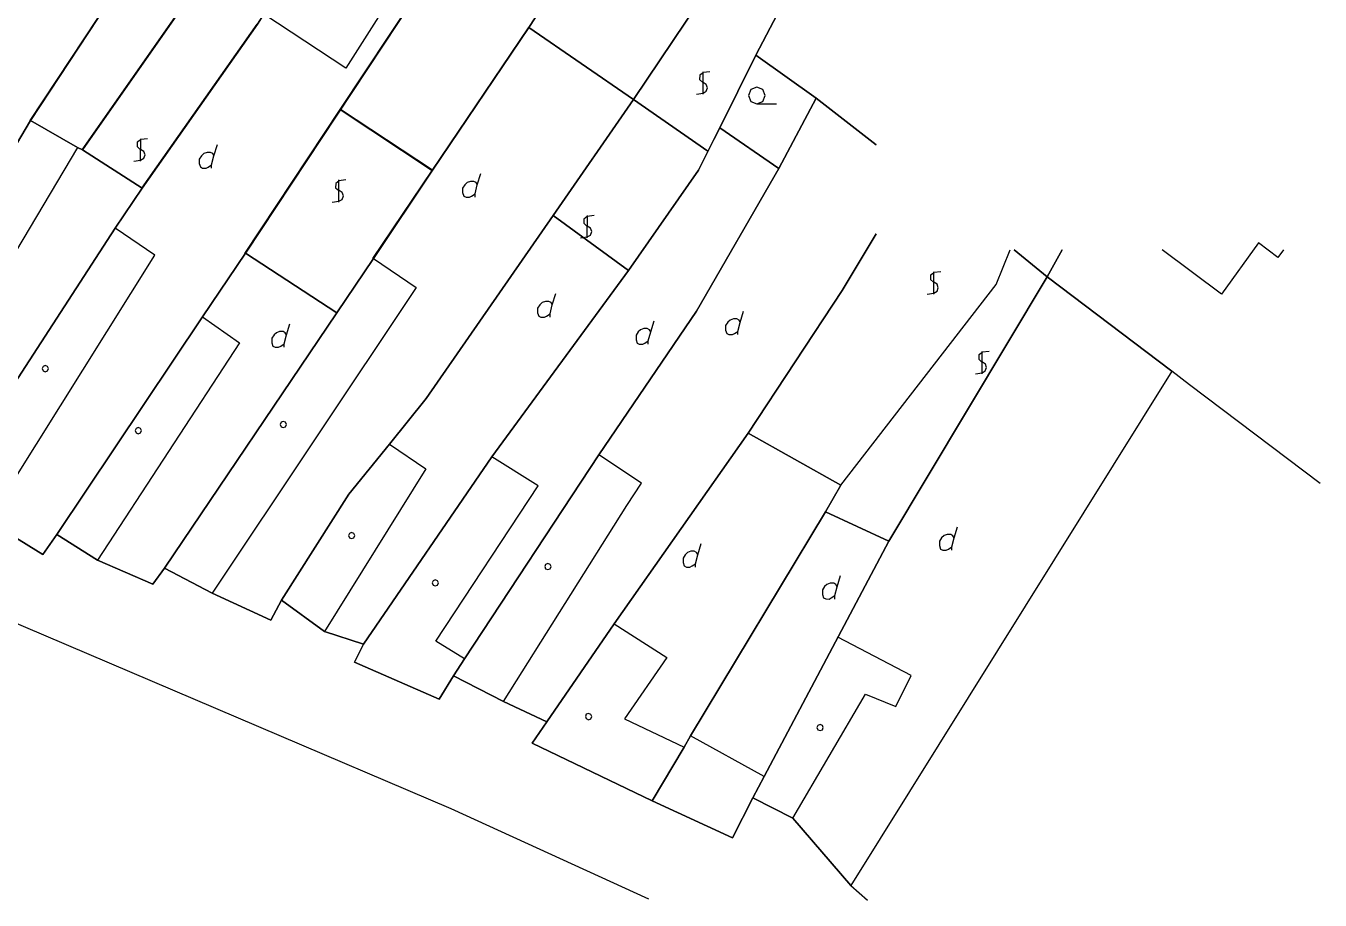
# Model space of a CAD drawing. Header units: millimetres. Extents: x 465413 to 906494, y 3230838 to 3487418.
# Drawn here: x 567828 to 712308, y 3230838 to 3328477 of the extents above; entities that cross this region are included whole.
import ezdxf

# ---------------------------------------------------------------- set-up
doc = ezdxf.new("R2010")
doc.units = ezdxf.units.MM
doc.header["$LTSCALE"] = 500
doc.layers.add('P', color=250, linetype='Continuous')

msp = doc.modelspace()

# ---------------------------------------------------------------- linework, layer by layer
at = {"layer": 'P', "color": 2, "linetype": 'Continuous'}
for p, q in [((568313, 3317909), (594157, 3357145)), ((594157, 3357145), (568313, 3317909)), ((574113, 3314642), (604084, 3357470)), ((604084, 3357470), (574113, 3314642)), ((574113, 3314642), (604084, 3357470)), ((604084, 3357470), (574113, 3314642)), ((602911, 3319123), (612719, 3333950)), ((612719, 3333950), (602911, 3319123)), ((580760, 3310353), (593658, 3328665)), ((593658, 3328665), (580760, 3310353)), ((623934, 3328269), (613195, 3312336)), ((613195, 3312336), (623934, 3328269)), ((592283, 3303060), (602911, 3319123)), ((602911, 3319123), (592283, 3303060)), ((613195, 3312336), (602911, 3319123)), ((602911, 3319123), (613195, 3312336)), ((613195, 3312336), (606577, 3302495)), ((606577, 3302495), (613195, 3312336))]:
    msp.add_line(p, q, dxfattribs=at)
at = {"layer": 'P', "color": 252, "linetype": 'Continuous'}
for points in [[(670898, 3372238), (668164, 3368088), (662061, 3359608), (651706, 3344166), (635676, 3320261), (623984, 3328293), (642133, 3356079), (667895, 3393177), (679099, 3384142), (675711, 3379540)], [(604116, 3357483), (574143, 3314633), (573586, 3314896), (568350, 3317914), (594176, 3357152), (604101, 3371963), (610524, 3367935), (611526, 3367186), (604747, 3357108), (604116, 3357483)], [(558384, 3324953), (562920, 3332546), (582035, 3364553), (594176, 3357152), (568350, 3317914), (561696, 3306700), (557258, 3308971), (554383, 3306861), (549463, 3309878), (558384, 3324953)], [(642133, 3356079), (623984, 3328293), (613236, 3312351), (602953, 3319149), (612748, 3333960), (631979, 3362486), (642133, 3356079)], [(602111, 3340760), (598386, 3335527), (594380, 3329793), (593687, 3328660), (580807, 3310363), (574143, 3314633), (604116, 3357483), (604747, 3357108), (610463, 3353083), (602111, 3340760)], [(662764, 3315203), (656037, 3320419), (649320, 3325192), (653653, 3333550), (658241, 3340268), (662904, 3346687)], [(658241, 3340268), (653653, 3333550), (649320, 3325192), (645285, 3317095), (643971, 3314476), (635676, 3320261), (651706, 3344166), (658241, 3340268)], [(569713, 3269445), (563606, 3273211), (558631, 3276358), (577792, 3305890), (580807, 3310363), (593687, 3328660), (594380, 3329793), (598386, 3335527), (602111, 3340760), (612748, 3333960), (592334, 3303075), (587559, 3295985), (571286, 3271690), (569713, 3269445)], [(606625, 3302514), (613236, 3312351), (623984, 3328293), (635676, 3320261), (626708, 3307307), (612498, 3286875), (608420, 3281774), (603893, 3276172), (596362, 3264347), (595162, 3262100), (588623, 3265124), (583312, 3267900), (602543, 3296426), (606625, 3302514)], [(649320, 3325192), (656037, 3320419), (651892, 3312563), (645285, 3317095), (649320, 3325192)], [(643431, 3323244), (643057, 3322966), (643037, 3322483), (643389, 3322165)], [(643421, 3320862), (643431, 3323337)], [(644175, 3323334), (643431, 3323263)], [(643421, 3320955), (643776, 3321177), (643926, 3321567), (643779, 3321940), (643426, 3322165)], [(650343, 3320684), (650086, 3321355), (649417, 3321637), (648764, 3321361), (648501, 3320692), (648759, 3320039), (649409, 3319776), (650080, 3320034), (650343, 3320684)], [(662764, 3305236), (658945, 3298930), (648457, 3282986), (633499, 3261700), (625972, 3250732), (621161, 3253004), (615571, 3255893), (616807, 3257768), (631772, 3280561), (642707, 3296614), (651892, 3312563), (656037, 3320419), (662764, 3315203)], [(643971, 3314476), (642902, 3312359), (635095, 3301150), (626708, 3307307), (635676, 3320261), (643971, 3314476)], [(642676, 3320865), (643421, 3320955)], [(613236, 3312351), (606625, 3302514), (602543, 3296426), (592334, 3303075), (602953, 3319149), (613236, 3312351)], [(649409, 3319776), (651605, 3319767)], [(568350, 3317914), (573586, 3314896), (574143, 3314633), (580807, 3310363), (577792, 3305890), (558631, 3276358), (557864, 3275356), (552203, 3279139), (555539, 3284746), (559118, 3290594), (553826, 3293742), (561696, 3306700), (568350, 3317914)], [(580633, 3313378), (580643, 3315872)], [(581388, 3315869), (580643, 3315779)], [(645285, 3317095), (651892, 3312563), (642707, 3296614), (631772, 3280561), (616807, 3257768), (615571, 3255893), (613978, 3253275), (604504, 3257428), (605517, 3259433), (619841, 3280349), (635095, 3301150), (642902, 3312359), (645285, 3317095)], [(580643, 3315760), (580269, 3315483), (580249, 3314999), (580582, 3314681)], [(580633, 3313471), (580988, 3313693), (581138, 3314083), (580991, 3314456), (580638, 3314681)], [(588824, 3313959), (589202, 3315223)], [(579888, 3313381), (580633, 3313471)], [(588558, 3312583), (588560, 3312973), (588824, 3313959), (588695, 3314220), (588435, 3314333), (588063, 3314334), (587690, 3314224), (587428, 3313964), (587185, 3313593), (587183, 3313091), (587312, 3312718), (587553, 3312587), (587944, 3312585), (588186, 3312714), (588560, 3312973)], [(618217, 3310729), (618613, 3311975)], [(602790, 3311165), (602416, 3310888), (602396, 3310404), (602748, 3310086)], [(602761, 3308783), (602772, 3311277)], [(602762, 3308895), (603135, 3309098), (603285, 3309488), (603138, 3309861), (602785, 3310086)], [(603553, 3311274), (602771, 3311184)], [(617969, 3309353), (617971, 3309725), (618217, 3310729), (618087, 3310972), (617846, 3311103), (617474, 3311105), (617101, 3310976), (616839, 3310735), (616577, 3310364), (616575, 3309861), (616704, 3309470), (616964, 3309357), (617336, 3309356), (617579, 3309467), (617971, 3309725)], [(602036, 3308786), (602762, 3308895)], [(601149, 3260829), (596362, 3264347), (603893, 3276172), (608420, 3281774), (612498, 3286875), (626708, 3307307), (635095, 3301150), (619841, 3280349), (605517, 3259433), (601149, 3260829)], [(630504, 3307180), (630131, 3306902), (630110, 3306437), (630444, 3306101)], [(630494, 3304798), (630505, 3307292)], [(631249, 3307288), (630504, 3307199)], [(630495, 3304909), (630849, 3305113), (631000, 3305503), (630852, 3305894), (630500, 3306100)], [(629750, 3304801), (630495, 3304909)], [(658800, 3277192), (648457, 3282986), (658945, 3298930), (662764, 3305236)], [(583312, 3267900), (582002, 3266137), (575834, 3268806), (571286, 3271690), (587559, 3295985), (592334, 3303075), (602543, 3296426), (583312, 3267900)], [(678140, 3303465), (681825, 3300454), (664153, 3270935), (657094, 3274203), (658800, 3277192), (676126, 3299603)], [(676126, 3299603), (677710, 3303465)], [(683514, 3303465), (681825, 3300454), (678140, 3303465)], [(712308, 3277363), (697743, 3288403), (695758, 3289919), (681825, 3300454), (683514, 3303465)], [(708226, 3303465), (707592, 3302600), (705421, 3304228), (701284, 3298513), (694683, 3303465)], [(653454, 3240010), (648978, 3242281), (650235, 3244639), (664153, 3270935), (681825, 3300454), (695758, 3289919), (659918, 3232483), (653454, 3240010)], [(669208, 3300897), (668816, 3300620), (668796, 3300155), (669148, 3299837)], [(669180, 3298515), (669190, 3301009)], [(669953, 3301006), (669190, 3300916)], [(626592, 3297313), (626970, 3298577)], [(668454, 3298518), (669180, 3298627)], [(669180, 3298627), (669553, 3298830), (669685, 3299220), (669556, 3299612), (669204, 3299836)], [(626345, 3295937), (626346, 3296328), (626592, 3297313), (626463, 3297575), (626222, 3297706), (625831, 3297707), (625477, 3297579), (625215, 3297319), (624953, 3296948), (624951, 3296446), (625080, 3296073), (625321, 3295941), (625712, 3295940), (625954, 3296069), (626346, 3296328)], [(647311, 3293990), (647313, 3294362), (647578, 3295366), (647448, 3295608), (647207, 3295740), (646816, 3295741), (646462, 3295612), (646182, 3295372), (645938, 3295000), (645936, 3294498), (646065, 3294125), (646306, 3293994), (646697, 3293992), (646940, 3294122), (647313, 3294362)], [(647578, 3295366), (647955, 3296611)], [(596665, 3292579), (596666, 3292952), (596912, 3293955), (596783, 3294198), (596541, 3294329), (596151, 3294331), (595796, 3294202), (595535, 3293961), (595273, 3293590), (595271, 3293088), (595399, 3292696), (595660, 3292583), (596032, 3292582), (596274, 3292693), (596666, 3292952)], [(596912, 3293955), (597308, 3295201)], [(637313, 3292914), (637314, 3293286), (637579, 3294290), (637450, 3294533), (637190, 3294664), (636818, 3294666), (636445, 3294537), (636183, 3294296), (635940, 3293925), (635938, 3293422), (636066, 3293031), (636308, 3292918), (636699, 3292917), (636941, 3293027), (637314, 3293286)], [(637579, 3294290), (637956, 3295536)], [(674606, 3292016), (674214, 3291739), (674193, 3291255), (674546, 3290937)], [(674578, 3289615), (674588, 3292109)], [(675351, 3292106), (674587, 3292035)], [(570338, 3290194), (570228, 3290436), (569986, 3290530), (569744, 3290438), (569631, 3290197), (569742, 3289936), (569983, 3289842), (570226, 3289934), (570338, 3290194)], [(674578, 3289727), (674932, 3289949), (675083, 3290339), (674936, 3290712), (674602, 3290937)], [(673833, 3289618), (674578, 3289727)], [(596908, 3283961), (596798, 3284204), (596556, 3284298), (596314, 3284206), (596201, 3283964), (596312, 3283703), (596553, 3283609), (596795, 3283701), (596908, 3283961)], [(580732, 3283284), (580622, 3283526), (580380, 3283620), (580138, 3283528), (580025, 3283286), (580136, 3283025), (580377, 3282931), (580619, 3283023), (580732, 3283284)], [(658800, 3277192), (657094, 3274203), (642009, 3249177), (641315, 3247914), (637735, 3241936), (624343, 3248375), (625972, 3250732), (633499, 3261700), (648457, 3282986), (658800, 3277192)], [(664153, 3270935), (650235, 3244639), (648978, 3242281), (646708, 3237786), (637735, 3241936), (641315, 3247914), (642009, 3249177), (657094, 3274203), (664153, 3270935)], [(563606, 3273211), (569713, 3269445), (571286, 3271690), (575834, 3268806), (582002, 3266137), (583312, 3267900), (588623, 3265124), (595162, 3262100), (596362, 3264347), (601149, 3260829), (605517, 3259433), (604504, 3257428), (613978, 3253275), (615571, 3255893), (621161, 3253004), (625972, 3250732), (624343, 3248375), (637735, 3241936), (646708, 3237786), (648978, 3242281), (653454, 3240010), (659918, 3232483), (661773, 3230838)], [(671450, 3271296), (671827, 3272542)], [(604543, 3271553), (604433, 3271796), (604191, 3271908), (603949, 3271798), (603836, 3271556), (603947, 3271314), (604188, 3271220), (604431, 3271312), (604543, 3271553)], [(671184, 3269920), (671185, 3270292), (671450, 3271296), (671320, 3271539), (671079, 3271670), (670688, 3271672), (670334, 3271543), (670054, 3271302), (669810, 3270931), (669808, 3270428), (669937, 3270037), (670179, 3269924), (670569, 3269923), (670812, 3270033), (671185, 3270292)], [(642589, 3268028), (642590, 3268400), (642837, 3269404), (642707, 3269665), (642447, 3269797), (642075, 3269798), (641702, 3269669), (641441, 3269410), (641197, 3269039), (641195, 3268536), (641324, 3268163), (641584, 3268032), (641956, 3268031), (642199, 3268160), (642590, 3268400)], [(642837, 3269404), (643214, 3270650)], [(637374, 3230939), (615305, 3241042), (550856, 3268518)], [(626453, 3268094), (626343, 3268337), (626101, 3268449), (625840, 3268339), (625746, 3268097), (625838, 3267855), (626098, 3267761), (626341, 3267853), (626453, 3268094)], [(658381, 3265841), (658758, 3267087)], [(613883, 3266266), (613791, 3266509), (613531, 3266622), (613289, 3266511), (613176, 3266269), (613287, 3266027), (613528, 3265933), (613789, 3266025), (613883, 3266266)], [(658133, 3264465), (658135, 3264856), (658381, 3265841), (658252, 3266102), (658010, 3266234), (657619, 3266235), (657247, 3266106), (656985, 3265847), (656742, 3265476), (656739, 3264973), (656868, 3264600), (657128, 3264469), (657500, 3264468), (657743, 3264597), (658135, 3264856)], [(631000, 3251344), (630889, 3251587), (630648, 3251681), (630387, 3251589), (630293, 3251347), (630385, 3251105), (630645, 3250992), (630887, 3251103), (631000, 3251344)], [(656846, 3250121), (656754, 3250345), (656494, 3250457), (656251, 3250347), (656139, 3250124), (656249, 3249863), (656491, 3249769), (656752, 3249861), (656846, 3250121)]]:
    msp.add_lwpolyline(points, dxfattribs=at)
at = {"layer": 'P', "color": 2, "linetype": 'Continuous', "flags": 128}
msp.add_lwpolyline([(642115, 3356058), (623934, 3328269), (613195, 3312336), (602911, 3319123), (612719, 3333950), (631959, 3362474), (642115, 3356058)], dxfattribs=at)
at = {"layer": 'P', "color": 1, "linetype": 'Continuous'}
for points in [[(598386, 3335527), (607183, 3329498), (603549, 3323762), (594380, 3329793)], [(573586, 3314896), (559118, 3290594)], [(563606, 3273211), (582209, 3302875), (577792, 3305890)], [(606625, 3302514), (611414, 3299256), (588623, 3265124)], [(587559, 3295985), (591660, 3293084), (575834, 3268806)], [(608420, 3281774), (612465, 3279002), (601149, 3260829)], [(616807, 3257768), (613577, 3259772), (625001, 3277090), (619841, 3280349)], [(621161, 3253004), (634931, 3274927), (636560, 3277414), (631772, 3280561)], [(633499, 3261700), (639365, 3257917), (634646, 3251069), (641315, 3247914)], [(653454, 3240010), (661570, 3253824), (664933, 3252451), (666641, 3255943), (658469, 3260220)], [(650235, 3244639), (642009, 3249177)]]:
    msp.add_lwpolyline(points, dxfattribs=at)

doc.saveas('drawing.dxf')
